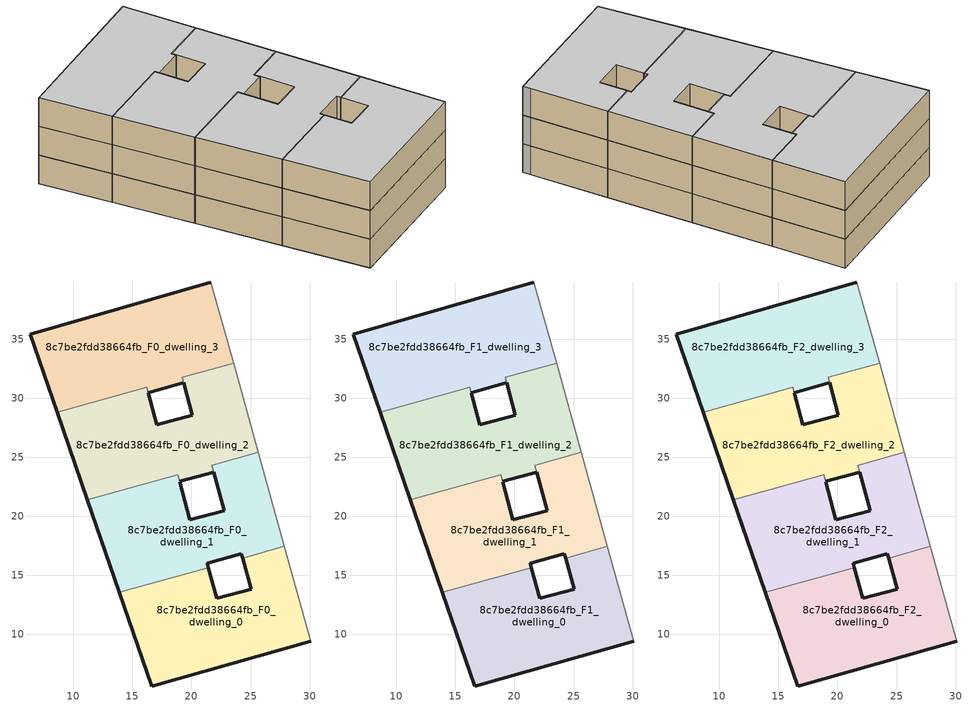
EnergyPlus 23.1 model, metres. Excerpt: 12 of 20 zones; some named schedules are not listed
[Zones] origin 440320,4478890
8c7be2fdd38664fb_F0_dwelling_0
 floor ground (EU_floor_Construction): 30.09,9.43 27.87,17.44 24.33,16.46 25.05,13.83 22.14,13.05 21.42,15.65 13.88,13.55 16.61,5.62 z0
 wall outside (EU_wall_Construction): 21.42,15.65 22.14,13.05 25.05,13.83 24.33,16.46 / 30.09,9.43 16.61,5.62 13.88,13.55 z0:3
 wall adiabatic (EU_wall_Construction): 27.87,17.44 30.09,9.43 z0:3
 wall to 8c7be2fdd38664fb_F0_dwelling_1 (EU_wall_Construction): 24.32,16.46 27.87,17.44 / 13.88,13.55 21.42,15.65 z0:3
8c7be2fdd38664fb_F0_dwelling_1
 floor ground (EU_floor_Construction): 27.87,17.44 25.66,25.41 21.74,24.32 22.76,20.47 19.87,19.68 18.84,23.51 11.19,21.38 13.88,13.55 21.42,15.65 21.32,16.02 24.22,16.82 24.32,16.46 z0
 wall outside (EU_wall_Construction): 18.99,22.94 19.87,19.68 22.76,20.47 21.89,23.74 / 24.33,16.46 24.22,16.82 21.32,16.02 21.42,15.65 / 13.88,13.55 11.19,21.38 z0:3
 wall adiabatic (EU_wall_Construction): 25.66,25.41 27.87,17.44 z0:3
 wall to 8c7be2fdd38664fb_F0_dwelling_2 (EU_wall_Construction): 21.89,23.74 21.74,24.32 25.66,25.41 / 11.19,21.38 12.88,21.85 18.84,23.51 18.99,22.94 z0:3
8c7be2fdd38664fb_F0_dwelling_2
 floor ground (EU_floor_Construction): 25.66,25.41 23.56,32.96 19.21,31.75 20.08,28.55 17.05,27.74 16.2,30.92 8.63,28.81 11.19,21.38 18.84,23.51 18.99,22.94 21.89,23.74 21.74,24.32 z0
 wall outside (EU_wall_Construction): 11.19,21.38 8.63,28.81 / 16.32,30.46 17.05,27.74 20.08,28.55 19.33,31.31 / 21.89,23.74 18.99,22.94 z0:3; 16.32,30.46,3 16.32,30.47,0 16.32,30.46,0
 wall adiabatic (EU_wall_Construction): 23.56,32.96 25.66,25.41 z0:3
 wall to 8c7be2fdd38664fb_F0_dwelling_3 (EU_wall_Construction): 8.63,28.81 16.2,30.92 16.32,30.47 / 19.33,31.31 19.21,31.75 23.56,32.96 z0:3
8c7be2fdd38664fb_F0_dwelling_3
 floor ground (EU_floor_Construction): 23.56,32.96 21.65,39.84 6.35,35.41 8.63,28.81 16.2,30.92 16.32,30.47 19.32,31.31 19.2,31.75 z0
 wall outside (EU_wall_Construction): 8.63,28.81 6.35,35.41 21.65,39.84 / 19.32,31.31 16.32,30.47 z0:3; 16.2,30.92,3 16.2,30.91,0 16.2,30.91,3
 wall adiabatic (EU_wall_Construction): 21.65,39.84 23.56,32.96 z0:3
8c7be2fdd38664fb_F1_dwelling_0
 floor to 8c7be2fdd38664fb_F0_dwelling_0 (EU_floor_Construction): 30.09,9.43 27.87,17.44 24.32,16.46 25.05,13.83 22.13,13.05 21.42,15.65 13.88,13.55 16.61,5.62 z3
 wall outside (EU_wall_Construction): 21.42,15.65 22.14,13.05 25.05,13.83 24.33,16.46 / 30.09,9.43 16.61,5.62 13.88,13.55 z3:6
 wall adiabatic (EU_wall_Construction): 27.87,17.44 30.09,9.43 z3:6
 wall to 8c7be2fdd38664fb_F1_dwelling_1 (EU_wall_Construction): 24.32,16.46 27.87,17.44 / 13.88,13.55 21.42,15.65 z3:6
8c7be2fdd38664fb_F1_dwelling_1
 floor to 8c7be2fdd38664fb_F0_dwelling_1 (EU_floor_Construction): 27.87,17.44 25.66,25.41 21.74,24.32 22.76,20.47 19.87,19.68 18.84,23.51 11.19,21.38 13.88,13.55 21.42,15.65 21.32,16.02 24.22,16.82 24.32,16.46 z3
 wall outside (EU_wall_Construction): 18.99,22.94 19.87,19.68 22.76,20.47 21.89,23.74 / 24.33,16.46 24.22,16.82 21.32,16.02 21.42,15.65 / 13.88,13.55 11.19,21.38 z3:6
 wall adiabatic (EU_wall_Construction): 25.66,25.41 27.87,17.44 z3:6
 wall to 8c7be2fdd38664fb_F1_dwelling_2 (EU_wall_Construction): 21.89,23.74 21.74,24.32 25.66,25.41 / 11.19,21.38 12.88,21.85 18.84,23.51 18.99,22.94 z3:6
8c7be2fdd38664fb_F1_dwelling_2
 floor to 8c7be2fdd38664fb_F0_dwelling_2 (EU_floor_Construction): 25.66,25.41 23.56,32.96 19.21,31.75 20.08,28.55 17.05,27.74 16.2,30.92 8.63,28.81 11.19,21.38 18.84,23.51 18.99,22.94 21.89,23.74 21.74,24.32 z3
 wall outside (EU_wall_Construction): 11.19,21.38 8.63,28.81 / 16.32,30.46 17.05,27.74 20.08,28.55 19.33,31.31 / 21.89,23.74 18.99,22.94 z3:6; 16.32,30.46,6 16.32,30.47,3 16.32,30.46,3
 wall adiabatic (EU_wall_Construction): 23.56,32.96 25.66,25.41 z3:6
 wall to 8c7be2fdd38664fb_F1_dwelling_3 (EU_wall_Construction): 8.63,28.81 16.2,30.92 16.32,30.47 / 19.33,31.31 19.21,31.75 23.56,32.96 z3:6
8c7be2fdd38664fb_F1_dwelling_3
 floor to 8c7be2fdd38664fb_F0_dwelling_3 (EU_floor_Construction): 23.56,32.96 21.65,39.84 6.35,35.41 8.63,28.81 16.2,30.92 16.32,30.47 19.32,31.31 19.2,31.75 z3
 wall outside (EU_wall_Construction): 8.63,28.81 6.35,35.41 21.65,39.84 / 19.32,31.31 16.32,30.47 z3:6; 16.2,30.92,6 16.2,30.91,3 16.2,30.91,6
 wall adiabatic (EU_wall_Construction): 21.65,39.84 23.56,32.96 z3:6
8c7be2fdd38664fb_F2_dwelling_0
 floor to 8c7be2fdd38664fb_F1_dwelling_0 (EU_floor_Construction): 30.09,9.43 27.87,17.44 24.32,16.46 25.05,13.83 22.13,13.05 21.42,15.65 13.88,13.55 16.61,5.62 z6
 wall outside (EU_wall_Construction): 21.42,15.65 22.14,13.05 25.05,13.83 24.33,16.46 / 30.09,9.43 16.61,5.62 13.88,13.55 z6:9
 wall adiabatic (EU_wall_Construction): 27.87,17.44 30.09,9.43 z6:9
 wall to 8c7be2fdd38664fb_F2_dwelling_1 (EU_wall_Construction): 24.32,16.46 27.87,17.44 / 13.88,13.55 21.42,15.65 z6:9
 ceiling to 8c7be2fdd38664fb_F3_dwelling_0 (EU_floor_Construction): 27.87,17.44 30.09,9.43 16.61,5.62 13.88,13.55 21.42,15.65 22.13,13.05 25.05,13.83 24.32,16.46 z9
8c7be2fdd38664fb_F2_dwelling_1
 floor to 8c7be2fdd38664fb_F1_dwelling_1 (EU_floor_Construction): 27.87,17.44 25.66,25.41 21.74,24.32 22.76,20.47 19.87,19.68 18.84,23.51 11.19,21.38 13.88,13.55 21.42,15.65 21.32,16.02 24.22,16.82 24.32,16.46 z6
 wall outside (EU_wall_Construction): 18.99,22.94 19.87,19.68 22.76,20.47 21.89,23.74 / 24.33,16.46 24.22,16.82 21.32,16.02 21.42,15.65 / 13.88,13.55 11.19,21.38 z6:9
 wall adiabatic (EU_wall_Construction): 25.66,25.41 27.87,17.44 z6:9
 wall to 8c7be2fdd38664fb_F2_dwelling_2 (EU_wall_Construction): 21.89,23.74 21.74,24.32 25.66,25.41 / 11.19,21.38 12.88,21.85 18.84,23.51 18.99,22.94 z6:9
 ceiling to 8c7be2fdd38664fb_F3_dwelling_1 (EU_floor_Construction): 25.66,25.41 27.87,17.44 24.32,16.46 24.22,16.82 21.32,16.02 21.42,15.65 13.88,13.55 11.19,21.38 18.84,23.51 19.87,19.68 22.76,20.47 21.74,24.32 z9
8c7be2fdd38664fb_F2_dwelling_2
 floor to 8c7be2fdd38664fb_F1_dwelling_2 (EU_floor_Construction): 25.66,25.41 23.56,32.96 19.21,31.75 20.08,28.55 17.05,27.74 16.2,30.92 8.63,28.81 11.19,21.38 18.84,23.51 18.99,22.94 21.89,23.74 21.74,24.32 z6
 wall outside (EU_wall_Construction): 11.19,21.38 8.63,28.81 / 16.32,30.46 17.05,27.74 20.08,28.55 19.33,31.31 / 21.89,23.74 18.99,22.94 z6:9; 16.32,30.46,9 16.32,30.47,6 16.32,30.46,6
 wall adiabatic (EU_wall_Construction): 23.56,32.96 25.66,25.41 z6:9
 wall to 8c7be2fdd38664fb_F2_dwelling_3 (EU_wall_Construction): 8.63,28.81 16.2,30.92 16.32,30.47 / 19.33,31.31 19.21,31.75 23.56,32.96 z6:9
 ceiling to 8c7be2fdd38664fb_F3_dwelling_2 (EU_floor_Construction): 23.56,32.96 25.66,25.41 21.74,24.32 21.89,23.74 18.99,22.94 18.84,23.51 11.19,21.38 8.63,28.81 16.2,30.92 17.05,27.74 20.08,28.55 19.21,31.75 z9
8c7be2fdd38664fb_F2_dwelling_3
 floor to 8c7be2fdd38664fb_F1_dwelling_3 (EU_floor_Construction): 23.56,32.96 21.65,39.84 6.35,35.41 8.63,28.81 16.2,30.92 16.32,30.47 19.32,31.31 19.2,31.75 z6
 wall outside (EU_wall_Construction): 8.63,28.81 6.35,35.41 21.65,39.84 / 19.32,31.31 16.32,30.47 z6:9; 16.2,30.92,9 16.2,30.91,6 16.2,30.91,9
 wall adiabatic (EU_wall_Construction): 21.65,39.84 23.56,32.96 z6:9
 ceiling to 8c7be2fdd38664fb_F3_dwelling_3 (EU_floor_Construction): 21.65,39.84 23.56,32.96 19.2,31.75 19.32,31.31 16.32,30.47 16.2,30.92 8.63,28.81 6.35,35.41 z9
shading: 30.09,9.43 21.65,39.84 z0:9
[Building]
EU S2 Campaign: North Axis=0; Terrain=City; Solar Distribution=FullExterior
[Site:Location]
Madrid: Latitude=40.5; Longitude=-3.5; Time Zone=1; Elevation=609
[SizingPeriod:WeatherFileDays]
AnnualSizingPeriod: Begin Month=1; Begin Day of Month=1; End Month=12; End Day of Month=31; Day of Week for Start Day=Monday; Use Weather File Daylight Saving Period=No; Use Weather File Rain and Snow Indicators=No
[MATERIAL]
EU_InternalMass_Material: Roughness=MediumRough; Thickness=0.1; Conductivity=1; Density=1800; Specific Heat=900; Thermal Absorptance=0.9; Solar Absorptance=0.7; Visible Absorptance=0.7
[MATERIAL:NOMASS] Roughness=MediumRough; Thermal Absorptance=0.9; Solar Absorptance=0.7; Visible Absorptance=0.7
Name | Thermal Resistance
EU_wall_NoMass | 0.609216
EU_floor_NoMass | 0.568163
[CONSTRUCTION]
EU_wall_Construction: EU_wall_NoMass
EU_floor_Construction: EU_floor_NoMass
EU_InternalMass_Construction: EU_InternalMass_Material
[ZONE] Type=1; Multiplier=1; Ceiling Height=autocalculate; Floor Area=autocalculate; Part of Total Floor Area=Yes
Name | Volume
8c7be2fdd38664fb_F0_dwelling_0; 8c7be2fdd38664fb_F1_dwelling_0; 8c7be2fdd38664fb_F2_dwelling_0 | 332.428
8c7be2fdd38664fb_F0_dwelling_1; 8c7be2fdd38664fb_F1_dwelling_1; 8c7be2fdd38664fb_F2_dwelling_1 | 327.062
8c7be2fdd38664fb_F0_dwelling_2; 8c7be2fdd38664fb_F1_dwelling_2; 8c7be2fdd38664fb_F2_dwelling_2 | 333.449
8c7be2fdd38664fb_F0_dwelling_3; 8c7be2fdd38664fb_F1_dwelling_3; 8c7be2fdd38664fb_F2_dwelling_3 | 336.72
[INTERNALMASS] Construction=EU_InternalMass_Construction
Name | Zone or ZoneList | Surface Area
8c7be2fdd38664fb_F0_dwelling_0_EU_InternalMass | 8c7be2fdd38664fb_F0_dwelling_0 | 110.809
8c7be2fdd38664fb_F0_dwelling_1_EU_InternalMass | 8c7be2fdd38664fb_F0_dwelling_1 | 109.023
8c7be2fdd38664fb_F0_dwelling_2_EU_InternalMass | 8c7be2fdd38664fb_F0_dwelling_2 | 111.158
8c7be2fdd38664fb_F0_dwelling_3_EU_InternalMass | 8c7be2fdd38664fb_F0_dwelling_3 | 112.24
8c7be2fdd38664fb_F1_dwelling_0_EU_InternalMass | 8c7be2fdd38664fb_F1_dwelling_0 | 110.809
8c7be2fdd38664fb_F1_dwelling_1_EU_InternalMass | 8c7be2fdd38664fb_F1_dwelling_1 | 109.023
8c7be2fdd38664fb_F1_dwelling_2_EU_InternalMass | 8c7be2fdd38664fb_F1_dwelling_2 | 111.158
8c7be2fdd38664fb_F1_dwelling_3_EU_InternalMass | 8c7be2fdd38664fb_F1_dwelling_3 | 112.24
8c7be2fdd38664fb_F2_dwelling_0_EU_InternalMass | 8c7be2fdd38664fb_F2_dwelling_0 | 110.809
8c7be2fdd38664fb_F2_dwelling_1_EU_InternalMass | 8c7be2fdd38664fb_F2_dwelling_1 | 109.023
8c7be2fdd38664fb_F2_dwelling_2_EU_InternalMass | 8c7be2fdd38664fb_F2_dwelling_2 | 111.158
8c7be2fdd38664fb_F2_dwelling_3_EU_InternalMass | 8c7be2fdd38664fb_F2_dwelling_3 | 112.24
[OTHEREQUIPMENT] Fuel Type=Electricity; Design Level Calculation Method=Watts/Area; Power per Zone Floor Area=1; Fraction Latent=0; Fraction Radiant=0; Fraction Lost=0; Carbon Dioxide Generation Rate=0; EndUse Subcategory=EU_Step8_InternalGains
Name | Zone or ZoneList or Space or SpaceList | Schedule
EU_Step8_InternalGain_8c7be2fdd38664fb_F0_dwelling_0_f000 | 8c7be2fdd38664fb_F0_dwelling_0 | EU_Step8_GainSchedule_8c7be2fdd38664fb_F0_dwelling_0_f000
EU_Step8_InternalGain_8c7be2fdd38664fb_F0_dwelling_1_f000 | 8c7be2fdd38664fb_F0_dwelling_1 | EU_Step8_GainSchedule_8c7be2fdd38664fb_F0_dwelling_1_f000
EU_Step8_InternalGain_8c7be2fdd38664fb_F0_dwelling_2_f000 | 8c7be2fdd38664fb_F0_dwelling_2 | EU_Step8_GainSchedule_8c7be2fdd38664fb_F0_dwelling_2_f000
EU_Step8_InternalGain_8c7be2fdd38664fb_F0_dwelling_3_f000 | 8c7be2fdd38664fb_F0_dwelling_3 | EU_Step8_GainSchedule_8c7be2fdd38664fb_F0_dwelling_3_f000
EU_Step8_InternalGain_8c7be2fdd38664fb_F1_dwelling_0_f000 | 8c7be2fdd38664fb_F1_dwelling_0 | EU_Step8_GainSchedule_8c7be2fdd38664fb_F1_dwelling_0_f000
EU_Step8_InternalGain_8c7be2fdd38664fb_F1_dwelling_1_f000 | 8c7be2fdd38664fb_F1_dwelling_1 | EU_Step8_GainSchedule_8c7be2fdd38664fb_F1_dwelling_1_f000
EU_Step8_InternalGain_8c7be2fdd38664fb_F1_dwelling_2_f000 | 8c7be2fdd38664fb_F1_dwelling_2 | EU_Step8_GainSchedule_8c7be2fdd38664fb_F1_dwelling_2_f000
EU_Step8_InternalGain_8c7be2fdd38664fb_F1_dwelling_3_f000 | 8c7be2fdd38664fb_F1_dwelling_3 | EU_Step8_GainSchedule_8c7be2fdd38664fb_F1_dwelling_3_f000
EU_Step8_InternalGain_8c7be2fdd38664fb_F2_dwelling_0_f000 | 8c7be2fdd38664fb_F2_dwelling_0 | EU_Step8_GainSchedule_8c7be2fdd38664fb_F2_dwelling_0_f000
EU_Step8_InternalGain_8c7be2fdd38664fb_F2_dwelling_1_f000 | 8c7be2fdd38664fb_F2_dwelling_1 | EU_Step8_GainSchedule_8c7be2fdd38664fb_F2_dwelling_1_f000
EU_Step8_InternalGain_8c7be2fdd38664fb_F2_dwelling_2_f000 | 8c7be2fdd38664fb_F2_dwelling_2 | EU_Step8_GainSchedule_8c7be2fdd38664fb_F2_dwelling_2_f000
EU_Step8_InternalGain_8c7be2fdd38664fb_F2_dwelling_3_f000 | 8c7be2fdd38664fb_F2_dwelling_3 | EU_Step8_GainSchedule_8c7be2fdd38664fb_F2_dwelling_3_f000
[ZONEVENTILATION:DESIGNFLOWRATE] Schedule=EU_AlwaysOn; Design Flow Rate Calculation Method=AirChanges/Hour; Air Changes per Hour=0.752966; Ventilation Type=Natural; Fan Pressure Rise=0; Fan Total Efficiency=1; Constant Term Coefficient=1; Temperature Term Coefficient=0; Velocity Term Coefficient=0; Velocity Squared Term Coefficient=0; Minimum Indoor Temperature=-100; Maximum Indoor Temperature=100; Delta Temperature=-100; Minimum Outdoor Temperature=-100; Maximum Outdoor Temperature=100; Maximum Wind Speed=40
Name | Zone or ZoneList or Space or SpaceList
EU_ConstantAir_8c7be2fdd38664fb_F0_dwelling_0 | 8c7be2fdd38664fb_F0_dwelling_0
EU_ConstantAir_8c7be2fdd38664fb_F0_dwelling_1 | 8c7be2fdd38664fb_F0_dwelling_1
EU_ConstantAir_8c7be2fdd38664fb_F0_dwelling_2 | 8c7be2fdd38664fb_F0_dwelling_2
EU_ConstantAir_8c7be2fdd38664fb_F0_dwelling_3 | 8c7be2fdd38664fb_F0_dwelling_3
EU_ConstantAir_8c7be2fdd38664fb_F1_dwelling_0 | 8c7be2fdd38664fb_F1_dwelling_0
EU_ConstantAir_8c7be2fdd38664fb_F1_dwelling_1 | 8c7be2fdd38664fb_F1_dwelling_1
EU_ConstantAir_8c7be2fdd38664fb_F1_dwelling_2 | 8c7be2fdd38664fb_F1_dwelling_2
EU_ConstantAir_8c7be2fdd38664fb_F1_dwelling_3 | 8c7be2fdd38664fb_F1_dwelling_3
EU_ConstantAir_8c7be2fdd38664fb_F2_dwelling_0 | 8c7be2fdd38664fb_F2_dwelling_0
EU_ConstantAir_8c7be2fdd38664fb_F2_dwelling_1 | 8c7be2fdd38664fb_F2_dwelling_1
EU_ConstantAir_8c7be2fdd38664fb_F2_dwelling_2 | 8c7be2fdd38664fb_F2_dwelling_2
EU_ConstantAir_8c7be2fdd38664fb_F2_dwelling_3 | 8c7be2fdd38664fb_F2_dwelling_3
[HVACTEMPLATE:THERMOSTAT] Constant Heating Setpoint=20; Constant Cooling Setpoint=50
EU_HeatOnly_8c7be2fdd38664fb_F0_dwelling_0; EU_HeatOnly_8c7be2fdd38664fb_F0_dwelling_1; EU_HeatOnly_8c7be2fdd38664fb_F0_dwelling_2; EU_HeatOnly_8c7be2fdd38664fb_F0_dwelling_3; EU_HeatOnly_8c7be2fdd38664fb_F1_dwelling_0; EU_HeatOnly_8c7be2fdd38664fb_F1_dwelling_1; EU_HeatOnly_8c7be2fdd38664fb_F1_dwelling_2; EU_HeatOnly_8c7be2fdd38664fb_F1_dwelling_3; EU_HeatOnly_8c7be2fdd38664fb_F2_dwelling_0; EU_HeatOnly_8c7be2fdd38664fb_F2_dwelling_1; EU_HeatOnly_8c7be2fdd38664fb_F2_dwelling_2; EU_HeatOnly_8c7be2fdd38664fb_F2_dwelling_3; EU_HeatOnly_8c7be2fdd38664fb_F3_dwelling_0; EU_HeatOnly_8c7be2fdd38664fb_F3_dwelling_1; EU_HeatOnly_8c7be2fdd38664fb_F3_dwelling_2; EU_HeatOnly_8c7be2fdd38664fb_F3_dwelling_3; EU_HeatOnly_8c7be2fdd38664fb_F4_dwelling_0; EU_HeatOnly_8c7be2fdd38664fb_F4_dwelling_1; EU_HeatOnly_8c7be2fdd38664fb_F4_dwelling_2; EU_HeatOnly_8c7be2fdd38664fb_F4_dwelling_3
[HVACTEMPLATE:ZONE:IDEALLOADSAIRSYSTEM] System Availability Schedule=EU_AlwaysOn; Maximum Heating Supply Air Temperature=50; Minimum Cooling Supply Air Temperature=13; Maximum Heating Supply Air Humidity Ratio=0.0156; Minimum Cooling Supply Air Humidity Ratio=0.0077; Heating Limit=NoLimit; Cooling Limit=NoLimit; Heating Availability Schedule=EU_AlwaysOn; Cooling Availability Schedule=EU_CoolingOff; Dehumidification Control Type=ConstantSensibleHeatRatio; Cooling Sensible Heat Ratio=0.7; Dehumidification Setpoint=60; Humidification Control Type=None; Humidification Setpoint=30; Outdoor Air Method=None; Outdoor Air Flow Rate per Person=0.00944; Outdoor Air Flow Rate per Zone Floor Area=0; Outdoor Air Flow Rate per Zone=0; Demand Controlled Ventilation Type=None; Outdoor Air Economizer Type=NoEconomizer; Heat Recovery Type=None; Sensible Heat Recovery Effectiveness=0.7; Latent Heat Recovery Effectiveness=0.65
Name | Template Thermostat
8c7be2fdd38664fb_F0_dwelling_0 | EU_HeatOnly_8c7be2fdd38664fb_F0_dwelling_0
8c7be2fdd38664fb_F0_dwelling_1 | EU_HeatOnly_8c7be2fdd38664fb_F0_dwelling_1
8c7be2fdd38664fb_F0_dwelling_2 | EU_HeatOnly_8c7be2fdd38664fb_F0_dwelling_2
8c7be2fdd38664fb_F0_dwelling_3 | EU_HeatOnly_8c7be2fdd38664fb_F0_dwelling_3
8c7be2fdd38664fb_F1_dwelling_0 | EU_HeatOnly_8c7be2fdd38664fb_F1_dwelling_0
8c7be2fdd38664fb_F1_dwelling_1 | EU_HeatOnly_8c7be2fdd38664fb_F1_dwelling_1
8c7be2fdd38664fb_F1_dwelling_2 | EU_HeatOnly_8c7be2fdd38664fb_F1_dwelling_2
8c7be2fdd38664fb_F1_dwelling_3 | EU_HeatOnly_8c7be2fdd38664fb_F1_dwelling_3
8c7be2fdd38664fb_F2_dwelling_0 | EU_HeatOnly_8c7be2fdd38664fb_F2_dwelling_0
8c7be2fdd38664fb_F2_dwelling_1 | EU_HeatOnly_8c7be2fdd38664fb_F2_dwelling_1
8c7be2fdd38664fb_F2_dwelling_2 | EU_HeatOnly_8c7be2fdd38664fb_F2_dwelling_2
8c7be2fdd38664fb_F2_dwelling_3 | EU_HeatOnly_8c7be2fdd38664fb_F2_dwelling_3
[SIZING:ZONE] Zone Cooling Design Supply Air Temperature Input Method=SupplyAirTemperature; Zone Cooling Design Supply Air Temperature=13; Zone Heating Design Supply Air Temperature Input Method=SupplyAirTemperature; Zone Heating Design Supply Air Temperature=50; Zone Cooling Design Supply Air Humidity Ratio=0.008; Zone Heating Design Supply Air Humidity Ratio=0.008; Cooling Design Air Flow Method=DesignDay; Cooling Design Air Flow Rate=0; Cooling Minimum Air Flow per Zone Floor Area=0.000762; Cooling Minimum Air Flow=0; Cooling Minimum Air Flow Fraction=0.2; Heating Design Air Flow Method=DesignDay; Heating Design Air Flow Rate=0; Heating Maximum Air Flow per Zone Floor Area=0.002032; Heating Maximum Air Flow=0.141576; Heating Maximum Air Flow Fraction=0.3; Account for Dedicated Outdoor Air System=No; Dedicated Outdoor Air System Control Strategy=NeutralSupplyAir; Dedicated Outdoor Air Low Setpoint Temperature for Design=autosize; Dedicated Outdoor Air High Setpoint Temperature for Design=autosize; Zone Load Sizing Method=Sensible Load Only No Latent Load; Zone Latent Cooling Design Supply Air Humidity Ratio Input Method=HumidityRatioDifference; Zone Cooling Design Supply Air Humidity Ratio Difference=0.005; Zone Latent Heating Design Supply Air Humidity Ratio Input Method=HumidityRatioDifference; Zone Humidification Design Supply Air Humidity Ratio Difference=0.005
8c7be2fdd38664fb_F0_dwelling_0; 8c7be2fdd38664fb_F0_dwelling_1; 8c7be2fdd38664fb_F0_dwelling_2; 8c7be2fdd38664fb_F0_dwelling_3; 8c7be2fdd38664fb_F1_dwelling_0; 8c7be2fdd38664fb_F1_dwelling_1; 8c7be2fdd38664fb_F1_dwelling_2; 8c7be2fdd38664fb_F1_dwelling_3; 8c7be2fdd38664fb_F2_dwelling_0; 8c7be2fdd38664fb_F2_dwelling_1; 8c7be2fdd38664fb_F2_dwelling_2; 8c7be2fdd38664fb_F2_dwelling_3
[SCHEDULE:FILE] Column Number=1; Rows to Skip at Top=0; Number of Hours of Data=8760; Column Separator=Comma; Interpolate to Timestep=No; Minutes per Item=60; Adjust Schedule for Daylight Savings=Yes
Name | File
EU_Step8_GainSchedule_8c7be2fdd38664fb_F0_dwelling_0_f000 | ../../schedules/8c7be2fdd38664fb/8c7be2fdd38664fb_F0_dwelling_0_f000_gain.csv
EU_Step8_GainSchedule_8c7be2fdd38664fb_F0_dwelling_1_f000 | ../../schedules/8c7be2fdd38664fb/8c7be2fdd38664fb_F0_dwelling_1_f000_gain.csv
EU_Step8_GainSchedule_8c7be2fdd38664fb_F0_dwelling_2_f000 | ../../schedules/8c7be2fdd38664fb/8c7be2fdd38664fb_F0_dwelling_2_f000_gain.csv
EU_Step8_GainSchedule_8c7be2fdd38664fb_F0_dwelling_3_f000 | ../../schedules/8c7be2fdd38664fb/8c7be2fdd38664fb_F0_dwelling_3_f000_gain.csv
EU_Step8_GainSchedule_8c7be2fdd38664fb_F1_dwelling_0_f000 | ../../schedules/8c7be2fdd38664fb/8c7be2fdd38664fb_F1_dwelling_0_f000_gain.csv
EU_Step8_GainSchedule_8c7be2fdd38664fb_F1_dwelling_1_f000 | ../../schedules/8c7be2fdd38664fb/8c7be2fdd38664fb_F1_dwelling_1_f000_gain.csv
EU_Step8_GainSchedule_8c7be2fdd38664fb_F1_dwelling_2_f000 | ../../schedules/8c7be2fdd38664fb/8c7be2fdd38664fb_F1_dwelling_2_f000_gain.csv
EU_Step8_GainSchedule_8c7be2fdd38664fb_F1_dwelling_3_f000 | ../../schedules/8c7be2fdd38664fb/8c7be2fdd38664fb_F1_dwelling_3_f000_gain.csv
EU_Step8_GainSchedule_8c7be2fdd38664fb_F2_dwelling_0_f000 | ../../schedules/8c7be2fdd38664fb/8c7be2fdd38664fb_F2_dwelling_0_f000_gain.csv
